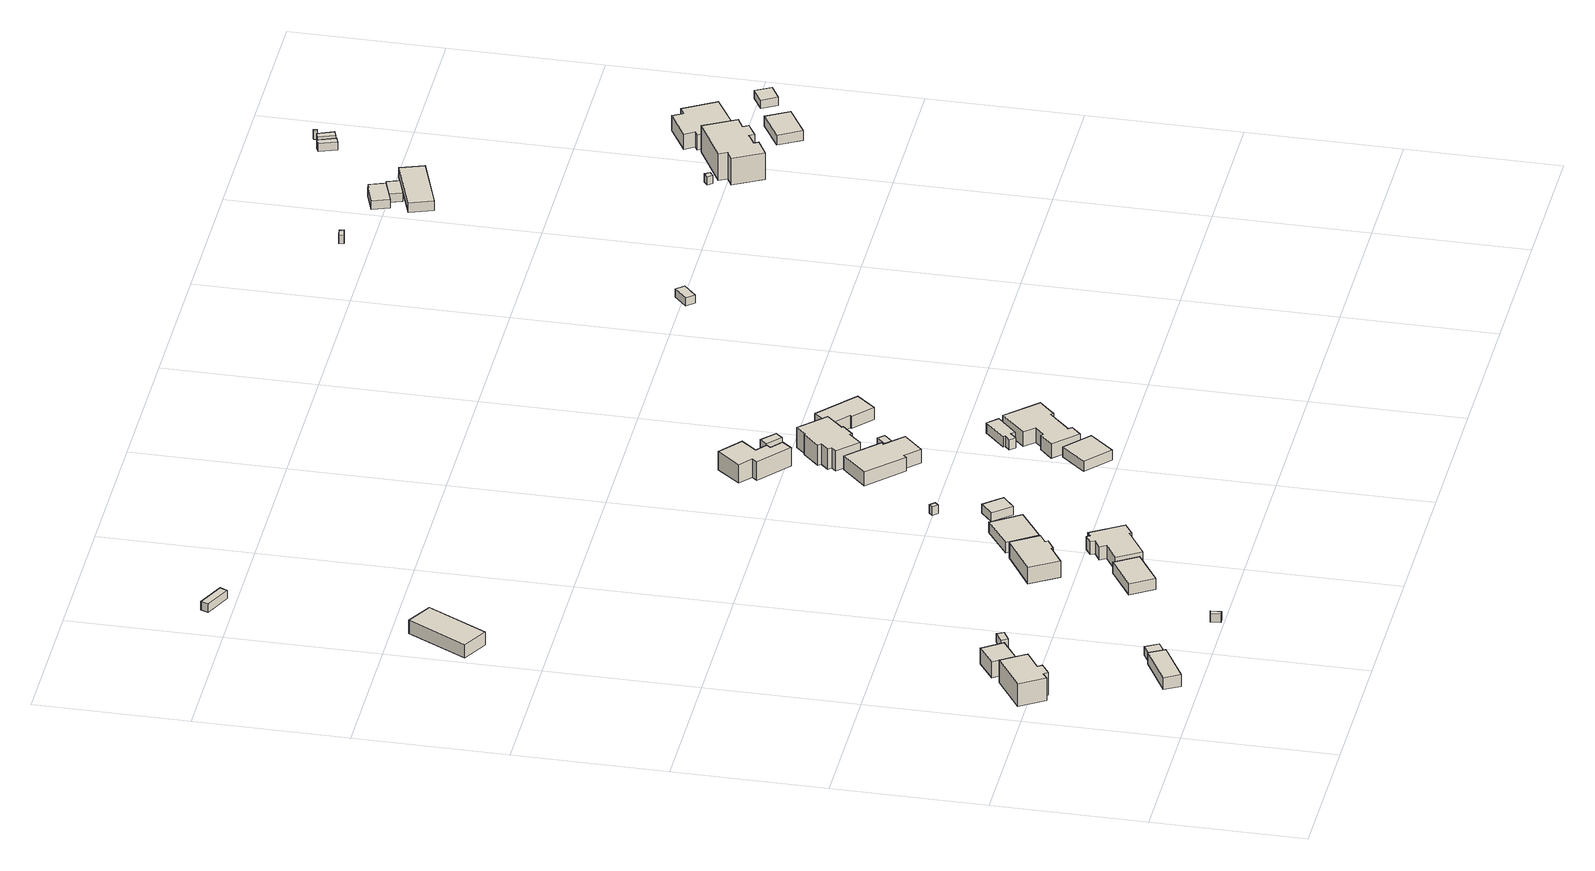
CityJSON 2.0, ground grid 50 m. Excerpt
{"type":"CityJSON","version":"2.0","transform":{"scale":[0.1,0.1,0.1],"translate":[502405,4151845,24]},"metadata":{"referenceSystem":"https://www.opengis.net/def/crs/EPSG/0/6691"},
"CityObjects":{
"building1":{"type":"Building","attributes":{"usage":"461","yearOfConstruction":"0001","measuredHeight":9.3,"storeysAboveGround":9999,"BuildingIDAttribute.prefecture":"07","BuildingIDAttribute.city":"07212","BuildingDetailAttribute.totalFloorArea":-9999,"BuildingDetailAttribute.buildingFootprintArea":-9999,"BuildingDetailAttribute.buildingRoofEdgeArea":-9999,"BuildingDetailAttribute.buildingStructureType":"611","BuildingDetailAttribute.buildingStructureOrgType":"9","BuildingDetailAttribute.majorUsage":"9","BuildingDetailAttribute.orgUsage":"999","BuildingDetailAttribute.surveyYear":"0001"},"geometry":[{"type":"Solid","lod":"1","boundaries":[[[[0,1,2,3,4,5,6,7]],[[6,8,9,7]],[[5,10,8,6]],[[4,11,10,5]],[[3,12,11,4]],[[2,13,12,3]],[[1,14,13,2]],[[0,15,14,1]],[[7,9,15,0]],[[8,10,11,12,13,14,15,9]]]]}]},
"building2":{"type":"Building","attributes":{"usage":"461","yearOfConstruction":"0001","measuredHeight":4.5,"storeysAboveGround":9999,"BuildingIDAttribute.prefecture":"07","BuildingIDAttribute.city":"07212","BuildingDetailAttribute.totalFloorArea":-9999,"BuildingDetailAttribute.buildingFootprintArea":-9999,"BuildingDetailAttribute.buildingRoofEdgeArea":-9999,"BuildingDetailAttribute.buildingStructureType":"611","BuildingDetailAttribute.buildingStructureOrgType":"9","BuildingDetailAttribute.majorUsage":"9","BuildingDetailAttribute.orgUsage":"999","BuildingDetailAttribute.surveyYear":"0001"},"geometry":[{"type":"Solid","lod":"1","boundaries":[[[[16,17,18,19]],[[18,20,21,19]],[[17,22,20,18]],[[16,23,22,17]],[[19,21,23,16]],[[20,22,23,21]]]]}]},
"building3":{"type":"Building","attributes":{"usage":"461","yearOfConstruction":"0001","measuredHeight":6.3,"storeysAboveGround":9999,"BuildingIDAttribute.prefecture":"07","BuildingIDAttribute.city":"07212","BuildingDetailAttribute.totalFloorArea":-9999,"BuildingDetailAttribute.buildingFootprintArea":-9999,"BuildingDetailAttribute.buildingRoofEdgeArea":-9999,"BuildingDetailAttribute.buildingStructureType":"611","BuildingDetailAttribute.buildingStructureOrgType":"9","BuildingDetailAttribute.majorUsage":"9","BuildingDetailAttribute.orgUsage":"999","BuildingDetailAttribute.surveyYear":"0001"},"geometry":[{"type":"Solid","lod":"1","boundaries":[[[[24,25,26,27]],[[26,28,29,27]],[[25,30,28,26]],[[24,31,30,25]],[[27,29,31,24]],[[28,30,31,29]]]]}]},
"building4":{"type":"Building","attributes":{"usage":"461","yearOfConstruction":"0001","measuredHeight":3.7,"storeysAboveGround":9999,"BuildingIDAttribute.prefecture":"07","BuildingIDAttribute.city":"07212","BuildingDetailAttribute.totalFloorArea":-9999,"BuildingDetailAttribute.buildingFootprintArea":-9999,"BuildingDetailAttribute.buildingRoofEdgeArea":-9999,"BuildingDetailAttribute.buildingStructureType":"611","BuildingDetailAttribute.buildingStructureOrgType":"9","BuildingDetailAttribute.majorUsage":"9","BuildingDetailAttribute.orgUsage":"999","BuildingDetailAttribute.surveyYear":"0001"},"geometry":[{"type":"Solid","lod":"1","boundaries":[[[[32,33,34,35]],[[34,36,37,35]],[[33,38,36,34]],[[32,39,38,33]],[[35,37,39,32]],[[36,38,39,37]]]]}]},
"building5":{"type":"Building","attributes":{"usage":"461","yearOfConstruction":"0001","measuredHeight":2.4,"storeysAboveGround":9999,"BuildingIDAttribute.prefecture":"07","BuildingIDAttribute.city":"07212","BuildingDetailAttribute.totalFloorArea":-9999,"BuildingDetailAttribute.buildingFootprintArea":-9999,"BuildingDetailAttribute.buildingRoofEdgeArea":-9999,"BuildingDetailAttribute.buildingStructureType":"611","BuildingDetailAttribute.buildingStructureOrgType":"9","BuildingDetailAttribute.majorUsage":"9","BuildingDetailAttribute.orgUsage":"999","BuildingDetailAttribute.surveyYear":"0001"},"geometry":[{"type":"Solid","lod":"1","boundaries":[[[[40,41,42,43]],[[42,44,45,43]],[[41,46,44,42]],[[40,47,46,41]],[[43,45,47,40]],[[44,46,47,45]]]]}]},
"building6":{"type":"Building","attributes":{"usage":"461","yearOfConstruction":"0001","measuredHeight":2.6,"storeysAboveGround":9999,"BuildingIDAttribute.prefecture":"07","BuildingIDAttribute.city":"07212","BuildingDetailAttribute.totalFloorArea":-9999,"BuildingDetailAttribute.buildingFootprintArea":-9999,"BuildingDetailAttribute.buildingRoofEdgeArea":-9999,"BuildingDetailAttribute.buildingStructureType":"611","BuildingDetailAttribute.buildingStructureOrgType":"9","BuildingDetailAttribute.majorUsage":"9","BuildingDetailAttribute.orgUsage":"999","BuildingDetailAttribute.surveyYear":"0001"},"geometry":[{"type":"Solid","lod":"1","boundaries":[[[[48,49,50,51]],[[50,52,53,51]],[[49,54,52,50]],[[48,55,54,49]],[[51,53,55,48]],[[52,54,55,53]]]]}]},
"building7":{"type":"Building","attributes":{"usage":"461","yearOfConstruction":"0001","measuredHeight":5.4,"storeysAboveGround":9999,"BuildingIDAttribute.prefecture":"07","BuildingIDAttribute.city":"07212","BuildingDetailAttribute.totalFloorArea":-9999,"BuildingDetailAttribute.buildingFootprintArea":-9999,"BuildingDetailAttribute.buildingRoofEdgeArea":-9999,"BuildingDetailAttribute.buildingStructureType":"611","BuildingDetailAttribute.buildingStructureOrgType":"9","BuildingDetailAttribute.majorUsage":"9","BuildingDetailAttribute.orgUsage":"999","BuildingDetailAttribute.surveyYear":"0001"},"geometry":[{"type":"Solid","lod":"1","boundaries":[[[[56,57,58,59]],[[58,60,61,59]],[[57,62,60,58]],[[56,63,62,57]],[[59,61,63,56]],[[60,62,63,61]]]]}]},
"building8":{"type":"Building","attributes":{"usage":"461","yearOfConstruction":"0001","measuredHeight":4.5,"storeysAboveGround":9999,"BuildingIDAttribute.prefecture":"07","BuildingIDAttribute.city":"07212","BuildingDetailAttribute.totalFloorArea":-9999,"BuildingDetailAttribute.buildingFootprintArea":-9999,"BuildingDetailAttribute.buildingRoofEdgeArea":-9999,"BuildingDetailAttribute.buildingStructureType":"611","BuildingDetailAttribute.buildingStructureOrgType":"9","BuildingDetailAttribute.majorUsage":"9","BuildingDetailAttribute.orgUsage":"999","BuildingDetailAttribute.surveyYear":"0001"},"geometry":[{"type":"Solid","lod":"1","boundaries":[[[[64,65,66,67]],[[66,68,69,67]],[[65,70,68,66]],[[64,71,70,65]],[[67,69,71,64]],[[68,70,71,69]]]]}]},
"building9":{"type":"Building","attributes":{"usage":"461","yearOfConstruction":"0001","measuredHeight":8.1,"storeysAboveGround":9999,"BuildingIDAttribute.prefecture":"07","BuildingIDAttribute.city":"07212","BuildingDetailAttribute.totalFloorArea":-9999,"BuildingDetailAttribute.buildingFootprintArea":-9999,"BuildingDetailAttribute.buildingRoofEdgeArea":-9999,"BuildingDetailAttribute.buildingStructureType":"611","BuildingDetailAttribute.buildingStructureOrgType":"9","BuildingDetailAttribute.majorUsage":"9","BuildingDetailAttribute.orgUsage":"999","BuildingDetailAttribute.surveyYear":"0001"},"geometry":[{"type":"Solid","lod":"1","boundaries":[[[[72,73,74,75,76,77,78,79]],[[78,80,81,79]],[[77,82,80,78]],[[76,83,82,77]],[[75,84,83,76]],[[74,85,84,75]],[[73,86,85,74]],[[72,87,86,73]],[[79,81,87,72]],[[80,82,83,84,85,86,87,81]]]]}]},
"building10":{"type":"Building","attributes":{"usage":"461","yearOfConstruction":"0001","measuredHeight":3,"storeysAboveGround":9999,"BuildingIDAttribute.prefecture":"07","BuildingIDAttribute.city":"07212","BuildingDetailAttribute.totalFloorArea":-9999,"BuildingDetailAttribute.buildingFootprintArea":-9999,"BuildingDetailAttribute.buildingRoofEdgeArea":-9999,"BuildingDetailAttribute.buildingStructureType":"611","BuildingDetailAttribute.buildingStructureOrgType":"9","BuildingDetailAttribute.majorUsage":"9","BuildingDetailAttribute.orgUsage":"999","BuildingDetailAttribute.surveyYear":"0001"},"geometry":[{"type":"Solid","lod":"1","boundaries":[[[[88,89,90,91]],[[90,92,93,91]],[[89,94,92,90]],[[88,95,94,89]],[[91,93,95,88]],[[92,94,95,93]]]]}]},
"building11":{"type":"Building","attributes":{"usage":"461","yearOfConstruction":"0001","measuredHeight":7.1,"storeysAboveGround":9999,"BuildingIDAttribute.prefecture":"07","BuildingIDAttribute.city":"07212","BuildingDetailAttribute.totalFloorArea":-9999,"BuildingDetailAttribute.buildingFootprintArea":-9999,"BuildingDetailAttribute.buildingRoofEdgeArea":-9999,"BuildingDetailAttribute.buildingStructureType":"611","BuildingDetailAttribute.buildingStructureOrgType":"9","BuildingDetailAttribute.majorUsage":"9","BuildingDetailAttribute.orgUsage":"999","BuildingDetailAttribute.surveyYear":"0001"},"geometry":[{"type":"Solid","lod":"1","boundaries":[[[[96,97,98,99,100,101,102,103,104,105,106,107]],[[106,108,109,107]],[[105,110,108,106]],[[104,111,110,105]],[[103,112,111,104]],[[102,113,112,103]],[[101,114,113,102]],[[100,115,114,101]],[[99,116,115,100]],[[98,117,116,99]],[[97,118,117,98]],[[96,119,118,97]],[[107,109,119,96]],[[108,110,111,112,113,114,115,116,117,118,119,109]]]]}]},
"building12":{"type":"Building","attributes":{"usage":"461","yearOfConstruction":"0001","measuredHeight":5,"storeysAboveGround":9999,"BuildingIDAttribute.prefecture":"07","BuildingIDAttribute.city":"07212","BuildingDetailAttribute.totalFloorArea":-9999,"BuildingDetailAttribute.buildingFootprintArea":-9999,"BuildingDetailAttribute.buildingRoofEdgeArea":-9999,"BuildingDetailAttribute.buildingStructureType":"611","BuildingDetailAttribute.buildingStructureOrgType":"9","BuildingDetailAttribute.majorUsage":"9","BuildingDetailAttribute.orgUsage":"999","BuildingDetailAttribute.surveyYear":"0001"},"geometry":[{"type":"Solid","lod":"1","boundaries":[[[[120,121,122,123]],[[122,124,125,123]],[[121,126,124,122]],[[120,127,126,121]],[[123,125,127,120]],[[124,126,127,125]]]]}]},
"building13":{"type":"Building","attributes":{"usage":"461","yearOfConstruction":"0001","measuredHeight":3.7,"storeysAboveGround":9999,"BuildingIDAttribute.prefecture":"07","BuildingIDAttribute.city":"07212","BuildingDetailAttribute.totalFloorArea":-9999,"BuildingDetailAttribute.buildingFootprintArea":-9999,"BuildingDetailAttribute.buildingRoofEdgeArea":-9999,"BuildingDetailAttribute.buildingStructureType":"611","BuildingDetailAttribute.buildingStructureOrgType":"9","BuildingDetailAttribute.majorUsage":"9","BuildingDetailAttribute.orgUsage":"999","BuildingDetailAttribute.surveyYear":"0001"},"geometry":[{"type":"Solid","lod":"1","boundaries":[[[[128,129,130,131]],[[130,132,133,131]],[[129,134,132,130]],[[128,135,134,129]],[[131,133,135,128]],[[132,134,135,133]]]]}]},
"building14":{"type":"Building","attributes":{"usage":"461","yearOfConstruction":"0001","measuredHeight":1.9,"storeysAboveGround":9999,"BuildingIDAttribute.prefecture":"07","BuildingIDAttribute.city":"07212","BuildingDetailAttribute.totalFloorArea":-9999,"BuildingDetailAttribute.buildingFootprintArea":-9999,"BuildingDetailAttribute.buildingRoofEdgeArea":-9999,"BuildingDetailAttribute.buildingStructureType":"611","BuildingDetailAttribute.buildingStructureOrgType":"9","BuildingDetailAttribute.majorUsage":"9","BuildingDetailAttribute.orgUsage":"999","BuildingDetailAttribute.surveyYear":"0001"},"geometry":[{"type":"Solid","lod":"1","boundaries":[[[[136,137,138,139]],[[138,140,141,139]],[[137,142,140,138]],[[136,143,142,137]],[[139,141,143,136]],[[140,142,143,141]]]]}]},
"building15":{"type":"Building","attributes":{"usage":"461","yearOfConstruction":"0001","measuredHeight":4.7,"storeysAboveGround":9999,"BuildingIDAttribute.prefecture":"07","BuildingIDAttribute.city":"07212","BuildingDetailAttribute.totalFloorArea":-9999,"BuildingDetailAttribute.buildingFootprintArea":-9999,"BuildingDetailAttribute.buildingRoofEdgeArea":-9999,"BuildingDetailAttribute.buildingStructureType":"611","BuildingDetailAttribute.buildingStructureOrgType":"9","BuildingDetailAttribute.majorUsage":"9","BuildingDetailAttribute.orgUsage":"999","BuildingDetailAttribute.surveyYear":"0001"},"geometry":[{"type":"Solid","lod":"1","boundaries":[[[[144,145,146,147]],[[146,148,149,147]],[[145,150,148,146]],[[144,151,150,145]],[[147,149,151,144]],[[148,150,151,149]]]]}]},
"building16":{"type":"Building","attributes":{"usage":"461","yearOfConstruction":"0001","measuredHeight":7.9,"storeysAboveGround":9999,"BuildingIDAttribute.prefecture":"07","BuildingIDAttribute.city":"07212","BuildingDetailAttribute.totalFloorArea":-9999,"BuildingDetailAttribute.buildingFootprintArea":-9999,"BuildingDetailAttribute.buildingRoofEdgeArea":-9999,"BuildingDetailAttribute.buildingStructureType":"611","BuildingDetailAttribute.buildingStructureOrgType":"9","BuildingDetailAttribute.majorUsage":"9","BuildingDetailAttribute.orgUsage":"999","BuildingDetailAttribute.surveyYear":"0001"},"geometry":[{"type":"Solid","lod":"1","boundaries":[[[[152,153,154,155,156,157,158,159]],[[158,160,161,159]],[[157,162,160,158]],[[156,163,162,157]],[[155,164,163,156]],[[154,165,164,155]],[[153,166,165,154]],[[152,167,166,153]],[[159,161,167,152]],[[160,162,163,164,165,166,167,161]]]]}]},
"building17":{"type":"Building","attributes":{"usage":"461","yearOfConstruction":"0001","measuredHeight":6.5,"storeysAboveGround":9999,"BuildingIDAttribute.prefecture":"07","BuildingIDAttribute.city":"07212","BuildingDetailAttribute.totalFloorArea":-9999,"BuildingDetailAttribute.buildingFootprintArea":-9999,"BuildingDetailAttribute.buildingRoofEdgeArea":-9999,"BuildingDetailAttribute.buildingStructureType":"611","BuildingDetailAttribute.buildingStructureOrgType":"9","BuildingDetailAttribute.majorUsage":"9","BuildingDetailAttribute.orgUsage":"999","BuildingDetailAttribute.surveyYear":"0001"},"geometry":[{"type":"Solid","lod":"1","boundaries":[[[[168,169,170,171,172,173,174,175,176,177]],[[176,178,179,177]],[[175,180,178,176]],[[174,181,180,175]],[[173,182,181,174]],[[172,183,182,173]],[[171,184,183,172]],[[170,185,184,171]],[[169,186,185,170]],[[168,187,186,169]],[[177,179,187,168]],[[178,180,181,182,183,184,185,186,187,179]]]]}]},
"building18":{"type":"Building","attributes":{"usage":"461","yearOfConstruction":"0001","measuredHeight":8.9,"storeysAboveGround":9999,"BuildingIDAttribute.prefecture":"07","BuildingIDAttribute.city":"07212","BuildingDetailAttribute.totalFloorArea":-9999,"BuildingDetailAttribute.buildingFootprintArea":-9999,"BuildingDetailAttribute.buildingRoofEdgeArea":-9999,"BuildingDetailAttribute.buildingStructureType":"611","BuildingDetailAttribute.buildingStructureOrgType":"9","BuildingDetailAttribute.majorUsage":"9","BuildingDetailAttribute.orgUsage":"999","BuildingDetailAttribute.surveyYear":"0001"},"geometry":[{"type":"Solid","lod":"1","boundaries":[[[[188,189,190,191,192,193,194,195,196,197,198,199,200,201]],[[200,202,203,201]],[[199,204,202,200]],[[198,205,204,199]],[[197,206,205,198]],[[196,207,206,197]],[[195,208,207,196]],[[194,209,208,195]],[[193,210,209,194]],[[192,211,210,193]],[[191,212,211,192]],[[190,213,212,191]],[[189,214,213,190]],[[188,215,214,189]],[[201,203,215,188]],[[202,204,205,206,207,208,209,210,211,212,213,214,215,203]]]]}]},
"building19":{"type":"Building","attributes":{"usage":"461","yearOfConstruction":"0001","measuredHeight":2.6,"storeysAboveGround":9999,"BuildingIDAttribute.prefecture":"07","BuildingIDAttribute.city":"07212","BuildingDetailAttribute.totalFloorArea":-9999,"BuildingDetailAttribute.buildingFootprintArea":-9999,"BuildingDetailAttribute.buildingRoofEdgeArea":-9999,"BuildingDetailAttribute.buildingStructureType":"611","BuildingDetailAttribute.buildingStructureOrgType":"9","BuildingDetailAttribute.majorUsage":"9","BuildingDetailAttribute.orgUsage":"999","BuildingDetailAttribute.surveyYear":"0001"},"geometry":[{"type":"Solid","lod":"1","boundaries":[[[[216,217,218,219]],[[218,220,221,219]],[[217,222,220,218]],[[216,223,222,217]],[[219,221,223,216]],[[220,222,223,221]]]]}]},
"building20":{"type":"Building","attributes":{"usage":"461","yearOfConstruction":"0001","measuredHeight":8.1,"storeysAboveGround":9999,"BuildingIDAttribute.prefecture":"07","BuildingIDAttribute.city":"07212","BuildingDetailAttribute.totalFloorArea":-9999,"BuildingDetailAttribute.buildingFootprintArea":-9999,"BuildingDetailAttribute.buildingRoofEdgeArea":-9999,"BuildingDetailAttribute.buildingStructureType":"611","BuildingDetailAttribute.buildingStructureOrgType":"9","BuildingDetailAttribute.majorUsage":"9","BuildingDetailAttribute.orgUsage":"999","BuildingDetailAttribute.surveyYear":"0001"},"geometry":[{"type":"Solid","lod":"1","boundaries":[[[[224,225,226,227,228,229,230,231,232,233,234,235]],[[234,236,237,235]],[[233,238,236,234]],[[232,239,238,233]],[[231,240,239,232]],[[230,241,240,231]],[[229,242,241,230]],[[228,243,242,229]],[[227,244,243,228]],[[226,245,244,227]],[[225,246,245,226]],[[224,247,246,225]],[[235,237,247,224]],[[236,238,239,240,241,242,243,244,245,246,247,237]]]]}]},
"building21":{"type":"Building","attributes":{"usage":"461","yearOfConstruction":"0001","measuredHeight":4,"storeysAboveGround":9999,"BuildingIDAttribute.prefecture":"07","BuildingIDAttribute.city":"07212","BuildingDetailAttribute.totalFloorArea":-9999,"BuildingDetailAttribute.buildingFootprintArea":-9999,"BuildingDetailAttribute.buildingRoofEdgeArea":-9999,"BuildingDetailAttribute.buildingStructureType":"611","BuildingDetailAttribute.buildingStructureOrgType":"9","BuildingDetailAttribute.majorUsage":"9","BuildingDetailAttribute.orgUsage":"999","BuildingDetailAttribute.surveyYear":"0001"},"geometry":[{"type":"Solid","lod":"1","boundaries":[[[[248,249,250,251,252,253,254,255]],[[254,256,257,255]],[[253,258,256,254]],[[252,259,258,253]],[[251,260,259,252]],[[250,261,260,251]],[[249,262,261,250]],[[248,263,262,249]],[[255,257,263,248]],[[256,258,259,260,261,262,263,257]]]]}]},
"building22":{"type":"Building","attributes":{"usage":"461","yearOfConstruction":"0001","measuredHeight":1.9,"storeysAboveGround":9999,"BuildingIDAttribute.prefecture":"07","BuildingIDAttribute.city":"07212","BuildingDetailAttribute.totalFloorArea":-9999,"BuildingDetailAttribute.buildingFootprintArea":-9999,"BuildingDetailAttribute.buildingRoofEdgeArea":-9999,"BuildingDetailAttribute.buildingStructureType":"611","BuildingDetailAttribute.buildingStructureOrgType":"9","BuildingDetailAttribute.majorUsage":"9","BuildingDetailAttribute.orgUsage":"999","BuildingDetailAttribute.surveyYear":"0001"},"geometry":[{"type":"Solid","lod":"1","boundaries":[[[[264,265,266,267]],[[266,268,269,267]],[[265,270,268,266]],[[264,271,270,265]],[[267,269,271,264]],[[268,270,271,269]]]]}]},
"building23":{"type":"Building","attributes":{"usage":"461","yearOfConstruction":"0001","measuredHeight":6.5,"storeysAboveGround":9999,"BuildingIDAttribute.prefecture":"07","BuildingIDAttribute.city":"07212","BuildingDetailAttribute.totalFloorArea":-9999,"BuildingDetailAttribute.buildingFootprintArea":-9999,"BuildingDetailAttribute.buildingRoofEdgeArea":-9999,"BuildingDetailAttribute.buildingStructureType":"611","BuildingDetailAttribute.buildingStructureOrgType":"9","BuildingDetailAttribute.majorUsage":"9","BuildingDetailAttribute.orgUsage":"999","BuildingDetailAttribute.surveyYear":"0001"},"geometry":[{"type":"Solid","lod":"1","boundaries":[[[[272,273,274,275,276,277]],[[276,278,279,277]],[[275,280,278,276]],[[274,281,280,275]],[[273,282,281,274]],[[272,283,282,273]],[[277,279,283,272]],[[278,280,281,282,283,279]]]]}]},
"building24":{"type":"Building","attributes":{"usage":"461","yearOfConstruction":"0001","measuredHeight":3.2,"storeysAboveGround":9999,"BuildingIDAttribute.prefecture":"07","BuildingIDAttribute.city":"07212","BuildingDetailAttribute.totalFloorArea":-9999,"BuildingDetailAttribute.buildingFootprintArea":-9999,"BuildingDetailAttribute.buildingRoofEdgeArea":-9999,"BuildingDetailAttribute.buildingStructureType":"611","BuildingDetailAttribute.buildingStructureOrgType":"9","BuildingDetailAttribute.majorUsage":"9","BuildingDetailAttribute.orgUsage":"999","BuildingDetailAttribute.surveyYear":"0001"},"geometry":[{"type":"Solid","lod":"1","boundaries":[[[[284,285,286,287]],[[286,288,289,287]],[[285,290,288,286]],[[284,291,290,285]],[[287,289,291,284]],[[288,290,291,289]]]]}]},
"building25":{"type":"Building","attributes":{"usage":"461","yearOfConstruction":"0001","measuredHeight":2.7,"storeysAboveGround":9999,"BuildingIDAttribute.prefecture":"07","BuildingIDAttribute.city":"07212","BuildingDetailAttribute.totalFloorArea":-9999,"BuildingDetailAttribute.buildingFootprintArea":-9999,"BuildingDetailAttribute.buildingRoofEdgeArea":-9999,"BuildingDetailAttribute.buildingStructureType":"611","BuildingDetailAttribute.buildingStructureOrgType":"9","BuildingDetailAttribute.majorUsage":"9","BuildingDetailAttribute.orgUsage":"999","BuildingDetailAttribute.surveyYear":"0001"},"geometry":[{"type":"Solid","lod":"1","boundaries":[[[[292,293,294,295]],[[294,296,297,295]],[[293,298,296,294]],[[292,299,298,293]],[[295,297,299,292]],[[296,298,299,297]]]]}]},
"building26":{"type":"Building","attributes":{"usage":"461","yearOfConstruction":"0001","measuredHeight":3.5,"storeysAboveGround":9999,"BuildingIDAttribute.prefecture":"07","BuildingIDAttribute.city":"07212","BuildingDetailAttribute.totalFloorArea":-9999,"BuildingDetailAttribute.buildingFootprintArea":-9999,"BuildingDetailAttribute.buildingRoofEdgeArea":-9999,"BuildingDetailAttribute.buildingStructureType":"611","BuildingDetailAttribute.buildingStructureOrgType":"9","BuildingDetailAttribute.majorUsage":"9","BuildingDetailAttribute.orgUsage":"999","BuildingDetailAttribute.surveyYear":"0001"},"geometry":[{"type":"Solid","lod":"1","boundaries":[[[[300,301,302,303,304,305]],[[304,306,307,305]],[[303,308,306,304]],[[302,309,308,303]],[[301,310,309,302]],[[300,311,310,301]],[[305,307,311,300]],[[306,308,309,310,311,307]]]]}]},
"building27":{"type":"Building","attributes":{"usage":"461","yearOfConstruction":"0001","measuredHeight":2.1,"storeysAboveGround":9999,"BuildingIDAttribute.prefecture":"07","BuildingIDAttribute.city":"07212","BuildingDetailAttribute.totalFloorArea":-9999,"BuildingDetailAttribute.buildingFootprintArea":-9999,"BuildingDetailAttribute.buildingRoofEdgeArea":-9999,"BuildingDetailAttribute.buildingStructureType":"611","BuildingDetailAttribute.buildingStructureOrgType":"9","BuildingDetailAttribute.majorUsage":"9","BuildingDetailAttribute.orgUsage":"999","BuildingDetailAttribute.surveyYear":"0001"},"geometry":[{"type":"Solid","lod":"1","boundaries":[[[[312,313,314,315]],[[314,316,317,315]],[[313,318,316,314]],[[312,319,318,313]],[[315,317,319,312]],[[316,318,319,317]]]]}]},
"building28":{"type":"Building","attributes":{"usage":"461","yearOfConstruction":"0001","measuredHeight":3.2,"storeysAboveGround":9999,"BuildingIDAttribute.prefecture":"07","BuildingIDAttribute.city":"07212","BuildingDetailAttribute.totalFloorArea":-9999,"BuildingDetailAttribute.buildingFootprintArea":-9999,"BuildingDetailAttribute.buildingRoofEdgeArea":-9999,"BuildingDetailAttribute.buildingStructureType":"611","BuildingDetailAttribute.buildingStructureOrgType":"9","BuildingDetailAttribute.majorUsage":"9","BuildingDetailAttribute.orgUsage":"999","BuildingDetailAttribute.surveyYear":"0001"},"geometry":[{"type":"Solid","lod":"1","boundaries":[[[[320,321,322,323]],[[322,324,325,323]],[[321,326,324,322]],[[320,327,326,321]],[[323,325,327,320]],[[324,326,327,325]]]]}]},
"building29":{"type":"Building","attributes":{"usage":"461","yearOfConstruction":"0001","measuredHeight":3.9,"storeysAboveGround":9999,"BuildingIDAttribute.prefecture":"07","BuildingIDAttribute.city":"07212","BuildingDetailAttribute.totalFloorArea":-9999,"BuildingDetailAttribute.buildingFootprintArea":-9999,"BuildingDetailAttribute.buildingRoofEdgeArea":-9999,"BuildingDetailAttribute.buildingStructureType":"611","BuildingDetailAttribute.buildingStructureOrgType":"9","BuildingDetailAttribute.majorUsage":"9","BuildingDetailAttribute.orgUsage":"999","BuildingDetailAttribute.surveyYear":"0001"},"geometry":[{"type":"Solid","lod":"1","boundaries":[[[[328,329,330,331]],[[330,332,333,331]],[[329,334,332,330]],[[328,335,334,329]],[[331,333,335,328]],[[332,334,335,333]]]]}]},
"building30":{"type":"Building","attributes":{"usage":"461","yearOfConstruction":"0001","measuredHeight":9.6,"storeysAboveGround":9999,"BuildingIDAttribute.prefecture":"07","BuildingIDAttribute.city":"07212","BuildingDetailAttribute.totalFloorArea":-9999,"BuildingDetailAttribute.buildingFootprintArea":-9999,"BuildingDetailAttribute.buildingRoofEdgeArea":-9999,"BuildingDetailAttribute.buildingStructureType":"611","BuildingDetailAttribute.buildingStructureOrgType":"9","BuildingDetailAttribute.majorUsage":"9","BuildingDetailAttribute.orgUsage":"999","BuildingDetailAttribute.surveyYear":"0001"},"geometry":[{"type":"Solid","lod":"1","boundaries":[[[[336,337,338,339,340,341,342,343,344,345,346,347]],[[346,348,349,347]],[[345,350,348,346]],[[344,351,350,345]],[[343,352,351,344]],[[342,353,352,343]],[[341,354,353,342]],[[340,355,354,341]],[[339,356,355,340]],[[338,357,356,339]],[[337,358,357,338]],[[336,359,358,337]],[[347,349,359,336]],[[348,350,351,352,353,354,355,356,357,358,359,349]]]]}]},
"building31":{"type":"Building","attributes":{"usage":"461","yearOfConstruction":"0001","measuredHeight":4.1,"storeysAboveGround":9999,"BuildingIDAttribute.prefecture":"07","BuildingIDAttribute.city":"07212","BuildingDetailAttribute.totalFloorArea":-9999,"BuildingDetailAttribute.buildingFootprintArea":-9999,"BuildingDetailAttribute.buildingRoofEdgeArea":-9999,"BuildingDetailAttribute.buildingStructureType":"611","BuildingDetailAttribute.buildingStructureOrgType":"9","BuildingDetailAttribute.majorUsage":"9","BuildingDetailAttribute.orgUsage":"999","BuildingDetailAttribute.surveyYear":"0001"},"geometry":[{"type":"Solid","lod":"1","boundaries":[[[[360,361,362,363]],[[362,364,365,363]],[[361,366,364,362]],[[360,367,366,361]],[[363,365,367,360]],[[364,366,367,365]]]]}]},
"building32":{"type":"Building","attributes":{"usage":"461","yearOfConstruction":"0001","measuredHeight":7.6,"storeysAboveGround":9999,"BuildingIDAttribute.prefecture":"07","BuildingIDAttribute.city":"07212","BuildingDetailAttribute.totalFloorArea":-9999,"BuildingDetailAttribute.buildingFootprintArea":-9999,"BuildingDetailAttribute.buildingRoofEdgeArea":-9999,"BuildingDetailAttribute.buildingStructureType":"611","BuildingDetailAttribute.buildingStructureOrgType":"9","BuildingDetailAttribute.majorUsage":"9","BuildingDetailAttribute.orgUsage":"999","BuildingDetailAttribute.surveyYear":"0001"},"geometry":[{"type":"Solid","lod":"1","boundaries":[[[[368,369,370,371,372,373,374,375,376,377,378,379]],[[378,380,381,379]],[[377,382,380,378]],[[376,383,382,377]],[[375,384,383,376]],[[374,385,384,375]],[[373,386,385,374]],[[372,387,386,373]],[[371,388,387,372]],[[370,389,388,371]],[[369,390,389,370]],[[368,391,390,369]],[[379,381,391,368]],[[380,382,383,384,385,386,387,388,389,390,391,381]]]]}]},
"building33":{"type":"Building","attributes":{"usage":"461","yearOfConstruction":"0001","measuredHeight":2.5,"storeysAboveGround":9999,"BuildingIDAttribute.prefecture":"07","BuildingIDAttribute.city":"07212","BuildingDetailAttribute.totalFloorArea":-9999,"BuildingDetailAttribute.buildingFootprintArea":-9999,"BuildingDetailAttribute.buildingRoofEdgeArea":-9999,"BuildingDetailAttribute.buildingStructureType":"611","BuildingDetailAttribute.buildingStructureOrgType":"9","BuildingDetailAttribute.majorUsage":"9","BuildingDetailAttribute.orgUsage":"999","BuildingDetailAttribute.surveyYear":"0001"},"geometry":[{"type":"Solid","lod":"1","boundaries":[[[[392,393,394,395]],[[394,396,397,395]],[[393,398,396,394]],[[392,399,398,393]],[[395,397,399,392]],[[396,398,399,397]]]]}]},
"building34":{"type":"Building","attributes":{"usage":"461","yearOfConstruction":"0001","measuredHeight":2.4,"storeysAboveGround":9999,"BuildingIDAttribute.prefecture":"07","BuildingIDAttribute.city":"07212","BuildingDetailAttribute.totalFloorArea":-9999,"BuildingDetailAttribute.buildingFootprintArea":-9999,"BuildingDetailAttribute.buildingRoofEdgeArea":-9999,"BuildingDetailAttribute.buildingStructureType":"611","BuildingDetailAttribute.buildingStructureOrgType":"9","BuildingDetailAttribute.majorUsage":"9","BuildingDetailAttribute.orgUsage":"999","BuildingDetailAttribute.surveyYear":"0001"},"geometry":[{"type":"Solid","lod":"1","boundaries":[[[[400,401,402,403]],[[402,404,405,403]],[[401,406,404,402]],[[400,407,406,401]],[[403,405,407,400]],[[404,406,407,405]]]]}]},
"building35":{"type":"Building","attributes":{"usage":"461","yearOfConstruction":"0001","measuredHeight":2.5,"storeysAboveGround":9999,"BuildingIDAttribute.prefecture":"07","BuildingIDAttribute.city":"07212","BuildingDetailAttribute.totalFloorArea":-9999,"BuildingDetailAttribute.buildingFootprintArea":-9999,"BuildingDetailAttribute.buildingRoofEdgeArea":-9999,"BuildingDetailAttribute.buildingStructureType":"611","BuildingDetailAttribute.buildingStructureOrgType":"9","BuildingDetailAttribute.majorUsage":"9","BuildingDetailAttribute.orgUsage":"999","BuildingDetailAttribute.surveyYear":"0001"},"geometry":[{"type":"Solid","lod":"1","boundaries":[[[[408,409,410,411]],[[410,412,413,411]],[[409,414,412,410]],[[408,415,414,409]],[[411,413,415,408]],[[412,414,415,413]]]]}]},
"building36":{"type":"Building","attributes":{"usage":"461","yearOfConstruction":"0001","measuredHeight":3.4,"storeysAboveGround":9999,"BuildingIDAttribute.prefecture":"07","BuildingIDAttribute.city":"07212","BuildingDetailAttribute.totalFloorArea":-9999,"BuildingDetailAttribute.buildingFootprintArea":-9999,"BuildingDetailAttribute.buildingRoofEdgeArea":-9999,"BuildingDetailAttribute.buildingStructureType":"611","BuildingDetailAttribute.buildingStructureOrgType":"9","BuildingDetailAttribute.majorUsage":"9","BuildingDetailAttribute.orgUsage":"999","BuildingDetailAttribute.surveyYear":"0001"},"geometry":[{"type":"Solid","lod":"1","boundaries":[[[[416,417,418,419]],[[418,420,421,419]],[[417,422,420,418]],[[416,423,422,417]],[[419,421,423,416]],[[420,422,423,421]]]]}]}
},
"vertices":[
[137,442,26],[127,456,26],[105,441,26],[53,521,26],[179,604,26],[231,525,26],[166,483,26],[176,468,26],[166,483,108],[176,468,108],[231,525,108],[179,604,108],[53,521,108],[105,441,108],[127,456,108],[137,442,108],
[260,50,31],[231,101,31],[367,176,31],[395,125,31],[367,176,73],[395,125,73],[231,101,73],[260,50,73],
[252,568,24],[206,633,24],[278,683,24],[324,618,24],[278,683,81],[324,618,81],[206,633,81],[252,568,81],
[396,130,33],[371,172,33],[413,197,33],[438,154,33],[413,197,64],[438,154,64],[371,172,64],[396,130,64],
[392,618,22],[380,640,22],[416,661,22],[429,639,22],[416,661,52],[429,639,52],[380,640,52],[392,618,52],
[656,4,27],[652,38,27],[668,40,27],[672,6,27],[668,40,57],[672,6,57],[652,38,57],[656,4,57],
[87,2196,24],[1,2242,24],[108,2439,24],[194,2392,24],[108,2439,72],[194,2392,72],[1,2242,72],[87,2196,72],
[812,240,23],[764,315,23],[879,389,23],[927,314,23],[879,389,62],[927,314,62],[764,315,62],[812,240,62],
[890,577,25],[887,582,25],[820,540,25],[763,631,25],[900,716,25],[955,630,25],[924,610,25],[929,601,25],[924,610,83],[929,601,83],[955,630,83],[900,716,83],[763,631,83],[820,540,83],[887,582,83],[890,577,83],
[194,3025,26],[104,3067,26],[115,3092,26],[205,3050,26],[115,3092,56],[205,3050,56],[104,3067,56],[194,3025,56],
[1008,484,21],[1024,495,21],[1090,390,21],[1048,363,21],[1044,369,21],[946,307,21],[898,384,21],[961,424,21],[949,444,21],[981,464,21],[973,477,21],[1001,495,21],[973,477,68],[1001,495,68],[981,464,68],[949,444,68],[961,424,68],[898,384,68],[946,307,68],[1044,369,68],[1048,363,68],[1090,390,68],[1024,495,68],[1008,484,68],
[990,641,24],[926,733,24],[1033,807,24],[1097,714,24],[1033,807,62],[1097,714,62],[926,733,62],[990,641,62],
[1151,754,23],[1099,813,23],[1144,852,23],[1196,793,23],[1144,852,54],[1196,793,54],[1099,813,54],[1151,754,54],
[1120,983,19],[1105,999,19],[1118,1011,19],[1133,995,19],[1118,1011,49],[1133,995,49],[1105,999,49],[1120,983,49],
[1528,520,20],[1446,593,20],[1516,672,20],[1598,599,20],[1516,672,57],[1598,599,57],[1446,593,57],[1528,520,57],
[1404,1093,15],[1359,1139,15],[1349,1129,15],[1239,1239,15],[1320,1319,15],[1418,1220,15],[1411,1213,15],[1468,1156,15],[1411,1213,65],[1468,1156,65],[1418,1220,65],[1320,1319,65],[1239,1239,65],[1349,1129,65],[1359,1139,65],[1404,1093,65],
[1324,1485,6],[1220,1571,6],[1235,1589,6],[1194,1623,6],[1258,1700,6],[1331,1640,6],[1289,1589,6],[1324,1561,6],[1313,1548,6],[1350,1517,6],[1313,1548,72],[1350,1517,72],[1324,1561,72],[1289,1589,72],[1331,1640,72],[1258,1700,72],[1194,1623,72],[1235,1589,72],[1220,1571,72],[1324,1485,72],
[1496,1404,17],[1443,1350,17],[1447,1346,17],[1412,1311,17],[1406,1317,17],[1367,1277,17],[1303,1341,17],[1319,1357,17],[1309,1367,17],[1334,1392,17],[1325,1401,17],[1379,1455,17],[1382,1452,17],[1415,1485,17],[1382,1452,90],[1415,1485,90],[1379,1455,90],[1325,1401,90],[1334,1392,90],[1309,1367,90],[1319,1357,90],[1303,1341,90],[1367,1277,90],[1406,1317,90],[1412,1311,90],[1447,1346,90],[1443,1350,90],[1496,1404,90],
[1455,1195,21],[1436,1216,21],[1465,1243,21],[1484,1223,21],[1465,1243,51],[1484,1223,51],[1436,1216,51],[1455,1195,51],
[1677,733,20],[1670,740,20],[1599,672,20],[1609,661,20],[1575,629,20],[1502,706,20],[1545,747,20],[1552,741,20],[1583,771,20],[1552,803,20],[1636,884,20],[1731,785,20],[1636,884,72],[1731,785,72],[1552,803,72],[1583,771,72],[1552,741,72],[1545,747,72],[1502,706,72],[1575,629,72],[1609,661,72],[1599,672,72],[1670,740,72],[1677,733,72],
[1572,832,19],[1561,844,19],[1541,824,19],[1525,841,19],[1544,858,19],[1539,864,19],[1609,930,19],[1641,897,19],[1609,930,56],[1641,897,56],[1539,864,56],[1544,858,56],[1525,841,56],[1541,824,56],[1561,844,56],[1572,832,56],
[1415,1531,17],[1369,1571,17],[1390,1595,17],[1436,1554,17],[1390,1595,47],[1436,1554,47],[1369,1571,47],[1415,1531,47],
[1623,1284,16],[1557,1341,16],[1561,1347,16],[1502,1398,16],[1552,1456,16],[1677,1347,16],[1552,1456,60],[1677,1347,60],[1502,1398,60],[1561,1347,60],[1557,1341,60],[1623,1284,60],
[2186,1958,12],[2163,1983,12],[2209,2025,12],[2232,1999,12],[2209,2025,42],[2232,1999,42],[2163,1983,42],[2186,1958,42],
[2318,3084,10],[2315,3100,10],[2345,3105,10],[2348,3089,10],[2345,3105,40],[2348,3089,40],[2315,3100,40],[2318,3084,40],
[2636,3017,13],[2544,2984,13],[2524,3040,13],[2601,3067,13],[2602,3063,13],[2618,3068,13],[2602,3063,44],[2618,3068,44],[2601,3067,44],[2524,3040,44],[2544,2984,44],[2636,3017,44],
[2876,2040,14],[2865,2056,14],[2881,2068,14],[2892,2052,14],[2881,2068,44],[2892,2052,44],[2865,2056,44],[2876,2040,44],
[2589,2954,14],[2575,2993,14],[2645,3017,14],[2659,2978,14],[2645,3017,44],[2659,2978,44],[2575,2993,44],[2589,2954,44],
[2557,2849,13],[2530,2925,13],[2725,2994,13],[2752,2917,13],[2725,2994,48],[2752,2917,48],[2530,2925,48],[2557,2849,48],
[3025,1939,17],[3016,1955,17],[2977,1933,17],[2985,1918,17],[2928,1887,17],[2876,1982,17],[2908,2000,17],[2893,2027,17],[3045,2110,17],[3102,2006,17],[3064,1986,17],[3075,1967,17],[3064,1986,113],[3075,1967,113],[3102,2006,113],[3045,2110,113],[2893,2027,113],[2908,2000,113],[2876,1982,113],[2928,1887,113],[2985,1918,113],[2977,1933,113],[3016,1955,113],[3025,1939,113],
[3185,1819,10],[3142,1894,10],[3244,1953,10],[3287,1878,10],[3244,1953,45],[3287,1878,45],[3142,1894,45],[3185,1819,45],
[3180,2192,11],[3205,2207,11],[3268,2101,11],[3129,2019,11],[3099,2071,11],[3114,2080,11],[3097,2108,11],[3081,2099,11],[3065,2127,11],[3079,2136,11],[3060,2168,11],[3160,2226,11],[3060,2168,65],[3160,2226,65],[3079,2136,65],[3065,2127,65],[3081,2099,65],[3097,2108,65],[3114,2080,65],[3099,2071,65],[3129,2019,65],[3268,2101,65],[3205,2207,65],[3180,2192,65],
[2843,3209,13],[2823,3266,13],[2843,3274,13],[2864,3216,13],[2843,3274,43],[2864,3216,43],[2823,3266,43],[2843,3209,43],
[2877,3222,14],[2858,3274,14],[2878,3281,14],[2898,3229,14],[2878,3281,44],[2898,3229,44],[2858,3274,44],[2877,3222,44],
[2892,3282,14],[2889,3293,14],[2898,3296,14],[2901,3285,14],[2898,3296,44],[2901,3285,44],[2889,3293,44],[2892,3282,44],
[3375,1935,6],[3347,1984,6],[3400,2015,6],[3428,1965,6],[3400,2015,36],[3428,1965,36],[3347,1984,36],[3375,1935,36]
]}
